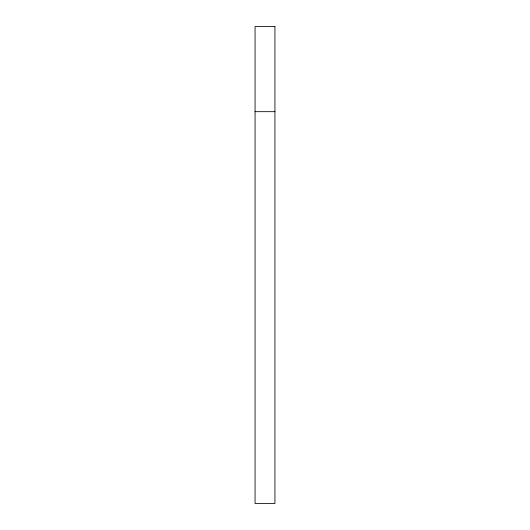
<?xml version="1.0" encoding="UTF-8"?>
<svg xmlns="http://www.w3.org/2000/svg" width="530" height="530" viewBox="0 0 530 530"><rect width="100%" height="100%" fill="white"/><g stroke="black" fill="none" stroke-linecap="round" stroke-linejoin="round"><path stroke-width="0.79" d="M255.062 111.678L274.938 111.678M274.938 26.5L255.062 26.5L255.062 503.5L274.938 503.5L274.938 26.5"/></g></svg>
